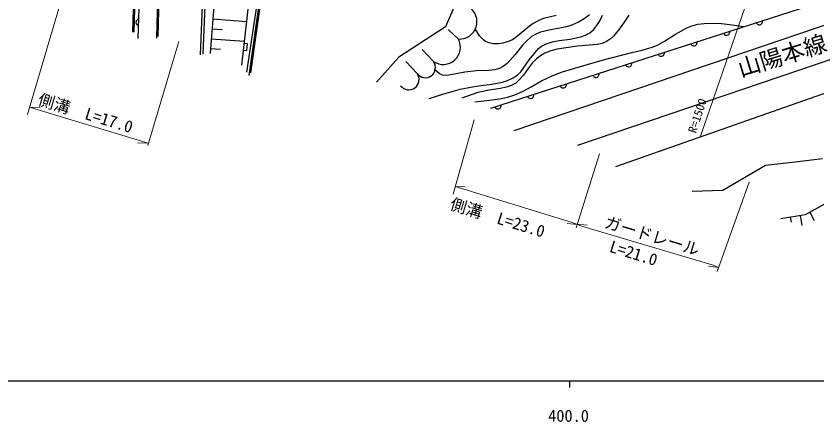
# Model space of a CAD drawing. Units: millimetres, scale not verified. Extents: x 40000 to 680000, y 20000 to 380000.
# Drawn here: x 383336 to 505692, y 198715 to 260756 of the extents above; entities that cross this region are included whole.
import ezdxf
from ezdxf.enums import TextEntityAlignment as Align

# ---------------------------------------------------------------- set-up
doc = ezdxf.new("R2010")
doc.units = ezdxf.units.MM
doc.header["$LTSCALE"] = 1000
for name, color, linetype, lineweight in [('M-BGD', 7, 'Continuous', 25), ('M-STR-HTXT', 7, 'Continuous', 13), ('M-TTL-BAND', 7, 'Continuous', 25)]:
    doc.layers.add(name, color=color, linetype=linetype, lineweight=lineweight)
doc.layers.add('M-BMK-HTXT', color=7, linetype='Continuous')
doc.styles.add('ＭＳ ゴシック', font='')
doc.styles.get('ＭＳ ゴシック').set_extended_font_data('MS Gothic')

msp = doc.modelspace()

# ---------------------------------------------------------------- linework, layer by layer
at = {"layer": 'M-BGD'}
for p, q in [((402033, 257313), (404329, 333985)), ((404855, 257359), (407183, 333466)), ((405063, 257604), (407382, 333430)), ((402123, 289808), (401140, 258298)), ((402323, 289802), (401340, 258292)), ((417867, 253228), (421092, 281486)), ((423280, 282551), (418955, 251658)), ((423474, 282494), (419217, 252091)), ((412444, 277836), (411528, 254837)), ((412844, 277820), (411932, 254930)), ((453333, 269082), (449033, 259092)), ((413935, 267087), (413041, 255027)), ((420884, 267239), (418594, 252193)), ((504690, 262311), (455886, 246618)), ((401690, 259896), (401685, 259736)), ((401685, 259736), (401722, 259615)), ((401734, 260015), (401690, 259896)), ((401722, 259615), (401779, 259513)), ((401797, 260113), (401734, 260015)), ((401779, 259513), (401876, 259410)), ((401900, 260210), (401797, 260113)), ((401876, 259410), (401974, 259347)), ((402001, 260267), (401900, 260210)), ((402123, 260303), (402001, 260267)), ((413432, 260303), (418631, 259918)), ((510344, 260482), (459484, 243187)), ((496558, 259694), (496633, 259592)), ((496633, 259592), (496720, 259516)), ((496720, 259516), (496846, 259451)), ((496846, 259451), (496960, 259424)), ((496960, 259424), (497086, 259423)), ((497086, 259423), (497239, 259472)), ((497239, 259472), (497341, 259547)), ((497341, 259547), (497417, 259635)), ((497417, 259635), (497482, 259761)), ((497482, 259761), (497508, 259874)), ((497508, 259874), (497510, 260001)), ((401974, 259347), (402093, 259303)), ((413321, 258796), (414862, 258682)), ((449033, 259092), (441900, 254469)), ((451014, 257243), (449429, 258696)), ((492485, 258153), (492511, 258266)), ((492511, 258266), (492512, 258393)), ((413209, 257289), (418288, 256912)), ((518769, 257757), (469222, 240985)), ((491560, 258086), (491635, 257984)), ((491635, 257984), (491723, 257908)), ((491723, 257908), (491849, 257843)), ((491849, 257843), (491962, 257817)), ((491962, 257817), (492089, 257815)), ((492089, 257815), (492241, 257864)), ((492241, 257864), (492343, 257939)), ((492343, 257939), (492420, 258027)), ((492420, 258027), (492485, 258153)), ((413097, 255781), (414603, 255670)), ((418743, 256493), (418246, 256550)), ((418630, 255500), (418743, 256493)), ((486563, 256478), (486638, 256376)), ((486638, 256376), (486726, 256300)), ((486726, 256300), (486852, 256235)), ((486852, 256235), (486965, 256209)), ((486965, 256209), (487092, 256207)), ((487092, 256207), (487244, 256256)), ((487244, 256256), (487346, 256331)), ((487346, 256331), (487423, 256419)), ((487423, 256419), (487487, 256545)), ((487487, 256545), (487514, 256658)), ((487514, 256658), (487515, 256785)), ((418133, 255557), (418630, 255500)), ((447184, 253809), (445467, 255658)), ((481566, 254870), (481641, 254768)), ((481641, 254768), (481728, 254692)), ((481728, 254692), (481854, 254627)), ((481854, 254627), (481968, 254601)), ((481968, 254601), (482094, 254599)), ((482094, 254599), (482247, 254648)), ((482247, 254648), (482349, 254723)), ((482349, 254723), (482425, 254811)), ((482425, 254811), (482490, 254937)), ((482490, 254937), (482516, 255050)), ((482516, 255050), (482518, 255177)), ((441900, 254469), (438466, 250639)), ((444674, 251960), (442957, 253809)), ((522109, 254247), (475003, 237704)), ((477428, 253203), (477493, 253329)), ((477493, 253329), (477519, 253442)), ((477519, 253442), (477521, 253569)), ((476569, 253262), (476643, 253160)), ((476643, 253160), (476731, 253084)), ((476731, 253084), (476857, 253019)), ((476857, 253019), (476971, 252993)), ((476971, 252993), (477097, 252991)), ((477097, 252991), (477249, 253040)), ((477249, 253040), (477351, 253115)), ((477351, 253115), (477428, 253203)), ((471571, 251654), (471646, 251552)), ((471646, 251552), (471734, 251476)), ((471734, 251476), (471860, 251411)), ((471860, 251411), (471973, 251385)), ((471973, 251385), (472100, 251383)), ((472100, 251383), (472252, 251432)), ((472252, 251432), (472354, 251507)), ((472354, 251507), (472431, 251595)), ((472431, 251595), (472495, 251721)), ((472495, 251721), (472522, 251834)), ((472522, 251834), (472523, 251961)), ((466574, 250046), (466649, 249944)), ((466649, 249944), (466737, 249868)), ((466737, 249868), (466862, 249803)), ((466862, 249803), (466976, 249777)), ((466976, 249777), (467102, 249775)), ((467102, 249775), (467255, 249824)), ((467255, 249824), (467357, 249899)), ((467357, 249899), (467434, 249987)), ((467434, 249987), (467498, 250113)), ((467498, 250113), (467525, 250226)), ((467525, 250226), (467526, 250353)), ((461577, 248438), (461652, 248336)), ((462436, 248379), (462501, 248505)), ((462501, 248505), (462527, 248618)), ((462527, 248618), (462529, 248745)), ((461652, 248336), (461739, 248260)), ((461739, 248260), (461865, 248195)), ((461865, 248195), (461979, 248169)), ((461979, 248169), (462105, 248167)), ((462105, 248167), (462257, 248216)), ((462257, 248216), (462359, 248291)), ((462359, 248291), (462436, 248379)), ((456579, 246830), (456654, 246728)), ((456654, 246728), (456742, 246652)), ((456742, 246652), (456868, 246587)), ((456868, 246587), (456981, 246561)), ((456981, 246561), (457108, 246559)), ((457108, 246559), (457260, 246608)), ((457260, 246608), (457362, 246683)), ((457362, 246683), (457439, 246771)), ((457439, 246771), (457504, 246897)), ((457504, 246897), (457530, 247010)), ((457530, 247010), (457531, 247137)), ((506706, 238928), (502516, 238425)), ((497991, 237922), (491454, 234067)), ((502516, 238425), (497991, 237922)), ((491454, 234067), (486761, 233940)), ((511064, 234235), (504024, 230380)), ((504024, 230380), (500302, 229759)), ((503270, 230254), (503518, 228766)), ((504728, 230765), (505424, 229495)), ((501762, 230003), (501884, 229271))]:
    msp.add_line(p, q, dxfattribs=at)
for points in [[(446523, 248129), (448766, 248864), (451263, 249561), (452864, 249893), (454439, 250118), (456122, 250329), (457738, 250643), (458493, 250880), (459365, 251284), (459993, 251713), (460539, 252239), (461845, 254059), (463227, 255784), (463723, 256160), (464416, 256510), (465374, 256810), (466400, 257007), (468089, 257242), (469702, 257566), (470433, 257830), (471087, 258198), (471649, 258669), (472146, 259254), (472572, 259928), (473020, 260867)], [(471025, 260929), (470217, 260330), (469347, 259819), (468425, 259400), (467525, 259092), (466514, 258880), (465092, 258652), (463543, 258297), (462832, 258007), (462152, 257589), (461554, 257078), (460865, 256331), (459696, 254858), (458470, 253506), (457861, 253032), (457287, 252743), (456582, 252551), (455635, 252435), (453788, 252369), (451982, 252185), (450660, 251897), (449207, 251690), (448642, 251737), (448127, 251912), (447316, 252620)], [(477067, 260866), (476344, 259829), (475628, 258773), (474721, 257664), (474287, 257270), (473673, 256869), (472967, 256579), (472199, 256401), (469219, 256123), (466094, 255700), (465122, 255433), (464212, 255067), (463540, 254687), (462925, 254219), (462287, 253549), (461671, 252731), (460950, 251728), (460162, 250840), (459760, 250515), (459096, 250147), (458362, 249892), (457375, 249680), (455725, 249444), (453953, 249068), (451543, 248214)], [(465933, 260833), (464018, 260358), (463278, 260071), (462410, 259602), (461615, 259024), (460724, 258236), (460110, 257714), (459257, 257140), (458620, 256846), (457785, 256600), (457142, 256507), (456299, 256519), (455705, 256640), (455165, 256864), (454822, 257093), (454279, 257653), (453524, 258828)], [(453515, 247666), (455339, 247820), (457331, 248094), (458492, 248356), (459616, 248722), (460883, 249288), (462118, 249951), (463698, 250840), (465421, 251690), (466921, 252242), (468458, 252694), (472990, 253990), (477529, 255176), (479100, 255526), (480631, 255982), (481452, 256321), (482512, 256895), (484216, 257991), (485940, 258964), (486706, 259259), (487640, 259499), (488603, 259636), (489793, 259686), (491218, 259619), (492880, 259429), (494598, 259170)]]:
    msp.add_lwpolyline(points, dxfattribs=at)
for centre, radius, start, end in [((451189, 259887), 2650, 266.22614, 57.83558), ((448662, 256013), 2654, 236.14647, 27.60927), ((445929, 252884), 1559, 216.38435, 36.38435), ((443419, 251035), 1559, 216.38435, 36.38435)]:
    msp.add_arc(centre, radius, start, end, dxfattribs=at)
at = {"layer": 'M-STR-HTXT'}
for p, q in [((497176, 268880), (488043, 242390)), ((390006, 262259), (385106, 245723)), ((408257, 256869), (403479, 240946)), ((386208, 246580), (385473, 246825)), ((385473, 246825), (387029, 246749)), ((386208, 246580), (402377, 241681)), ((453427, 244875), (450192, 233552)), ((403479, 241313), (401924, 241389)), ((402377, 241681), (403479, 241313)), ((472572, 239684), (469004, 228384)), ((495447, 235386), (490592, 221709)), ((451163, 234480), (450498, 234677)), ((450498, 234677), (452056, 234654)), ((451163, 234480), (468261, 229276)), ((469205, 228910), (467654, 229061)), ((468261, 229276), (469205, 228910)), ((469694, 228715), (469152, 228930)), ((469152, 228930), (470701, 228769)), ((469694, 228715), (489988, 222676)), ((490801, 222327), (489257, 222532)), ((489988, 222676), (490801, 222327))]:
    msp.add_line(p, q, dxfattribs=at)
at = {"layer": 'M-TTL-BAND'}
for p, q in [((40000, 205000), (579000, 205000)), ((468000, 205000), (468000, 204000))]:
    msp.add_line(p, q, dxfattribs=at)

# ---------------------------------------------------------------- texts
at = {"layer": 'M-BMK-HTXT', "style": 'ＭＳ ゴシック'}
msp.add_text('山陽本線', height=2566, rotation=17.1, dxfattribs=at).set_placement((494413, 250679), align=Align.BOTTOM_LEFT)
at = {"layer": 'M-STR-HTXT', "style": 'ＭＳ ゴシック'}
for s, height, rotation, p in [('側溝\u3000L=17.0', 1833, 343, (386381, 246707)), ('R=1500', 1320, 71.9, (487711, 242636)), ('側溝\u3000L=23.0', 1833, 343, (449400, 230735)), ('ガードレール', 1833, 343, (473034, 227954)), ('L=21.0', 1833, 342.8, (473799, 224227))]:
    msp.add_text(s, height=height, rotation=rotation, dxfattribs=at).set_placement(p, align=Align.BOTTOM_LEFT)
at = {"layer": 'M-TTL-BAND', "style": 'ＭＳ ゴシック'}
msp.add_text('400.0', height=1833, dxfattribs=at).set_placement((467844, 198195), align=Align.BOTTOM_CENTER)

doc.saveas('drawing.dxf')
